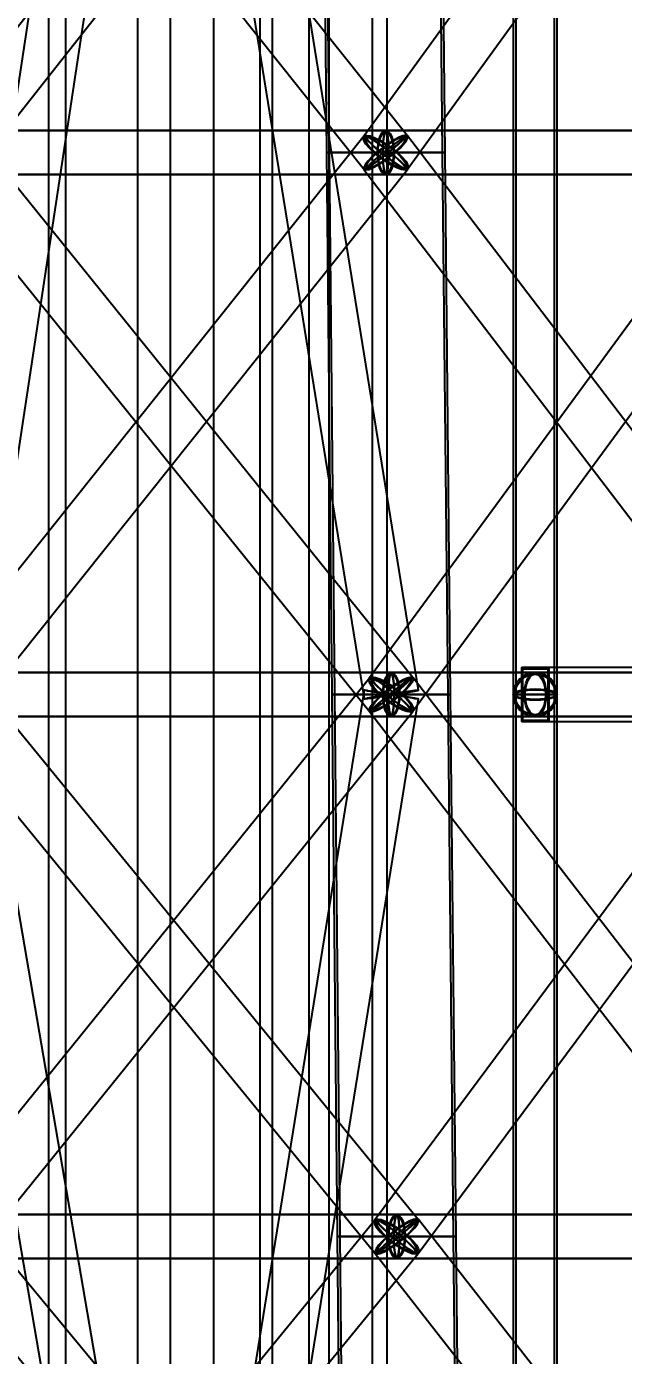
# Model space of a CAD drawing. Header units: millimetres. Extents: x -123812 to 252100, y -3000 to 639000.
# Drawn here: x 675 to 6183, y 318903 to 331163 of the extents above; entities that cross this region are included whole.
import ezdxf

# ---------------------------------------------------------------- set-up
doc = ezdxf.new("R2010")
doc.units = ezdxf.units.MM
for name, color, linetype, lineweight in [('D-STR-CORE', 7, 'Continuous', 25), ('D-STR-DIM', 7, 'Continuous', 13), ('D-STR-STRC', 7, 'Continuous', 25)]:
    doc.layers.add(name, color=color, linetype=linetype, lineweight=lineweight)
doc.styles.add('OpenSansCondensed-Light', font='OpenSansCondensed-Light.ttf')
doc.styles.add('TOWER_UNICODE', font='Arial Unicode.ttf')
doc.dimstyles.new('EZDXF', dxfattribs={"dimtxt": 0.25, "dimasz": 0.175, "dimexe": 0.375, "dimexo": 0.125, "dimgap": 0.1, "dimtad": 1, "dimlfac": 100, "dimzin": 12, "dimdsep": 46, "dimtxsty": 'OpenSansCondensed-Light', "dimblk": 'ARCHTICK', "dimcen": 2.5, "dimazin": 3, "dimtfac": 0.5, "dimtmove": 2, "dimatfit": 3})

# ---------------------------------------------------------------- blocks, each defined once
blk = doc.blocks.new('_ARCHTICK')
at = {"color": 0, "linetype": 'BYBLOCK', "const_width": 0.15}
blk.add_lwpolyline([(-0.5, -0.5), (0.5, 0.5)], dxfattribs=at)

msp = doc.modelspace()

# ---------------------------------------------------------------- linework, layer by layer
at = {"layer": 'D-STR-CORE'}
for points in [[(0, 100000), (0, 375000), (1035.3, 375000), (1035.3, 100000)], [(0, 100000), (0, 375000), (1035.3, 375000), (1035.3, 100000)], [(880, 100000), (880, 375000), (2000, 375000), (2000, 100000)], [(880, 100000), (880, 375000), (2000, 375000), (2000, 100000)], [(1700, 100000), (1700, 375000), (2828.4, 375000), (2828.4, 100000)], [(1700, 100000), (1700, 375000), (2828.4, 375000), (2828.4, 100000)], [(2404.2, 100000), (2404.2, 375000), (3464.1, 375000), (3464.1, 100000)], [(2404.2, 100000), (2404.2, 375000), (3464.1, 375000), (3464.1, 100000)], [(2944.5, 100000), (2944.5, 375000), (3863.7, 375000), (3863.7, 100000)], [(2944.5, 100000), (2944.5, 375000), (3863.7, 375000), (3863.7, 100000)], [(3284.1, 100000), (3284.1, 375000), (4000, 375000), (4000, 100000)], [(3284.1, 100000), (3284.1, 375000), (4000, 375000), (4000, 100000)]]:
    msp.add_lwpolyline(points, close=True, dxfattribs=at)
at = {"layer": 'D-STR-STRC'}
for points in [[(3537.7, 350038.1), (-251.1, 325038.1), (-242.6, 325036.5), (-217.5, 325032.4), (-177.6, 325026.1), (-125.6, 325018), (-65, 325008.7), (0, 324998.8), (65, 324989), (125.6, 324980), (177.6, 324972.3), (217.5, 324966.5), (242.6, 324962.9), (251.1, 324961.9), (4040, 349961.9)], [(-250.7, 349959.5), (3789.7, 324959.5), (3798.2, 324959.7), (3823.3, 324962.7), (3863.1, 324968.2), (3915.1, 324975.9), (3975.6, 324985.2), (4040.5, 324995.5), (4105.4, 325006.2), (4165.8, 325016.4), (4217.8, 325025.5), (4257.6, 325032.8), (4282.7, 325038), (4291.2, 325040.5), (250.7, 350040.5)], [(5166.2, 350000), (5166.2, 325000), (5173.1, 324987.3), (5193.4, 324975.5), (5225.7, 324965.4), (5267.8, 324957.6), (5316.8, 324952.8), (5369.4, 324951.1), (5421.9, 324952.8), (5471, 324957.6), (5513, 324965.4), (5545.3, 324975.5), (5565.6, 324987.3), (5572.6, 325000), (5572.6, 350000)], [(3739.6, 335153.4), (-200.2, 330153.4), (-191.6, 330137.5), (-169.9, 330112.3), (-136.7, 330079.4), (-94.2, 330041.1), (-45.2, 330000), (6.8, 329958.9), (58.4, 329920.6), (106, 329887.7), (146.3, 329862.5), (176.7, 329846.6), (195.1, 329841.2), (200.2, 329846.6), (4140, 334846.6)], [(-197.6, 334841.2), (3792.5, 329841.2), (3804.7, 329846.6), (3829.5, 329862.5), (3865.3, 329887.7), (3909.5, 329920.6), (3959.3, 329958.9), (4011.1, 330000), (4061.5, 330041.1), (4107.1, 330079.4), (4144.7, 330112.3), (4171.7, 330137.5), (4186.4, 330153.4), (4187.7, 330158.8), (197.6, 335158.8)], [(7409.9, 335153.4), (3788.9, 330153.4), (3780.6, 330137.5), (3786.7, 330112.3), (3806.6, 330079.4), (3839, 330041.1), (3881.7, 330000), (3931.8, 329958.9), (3985.9, 329920.6), (4040.3, 329887.7), (4091.2, 329862.5), (4135.3, 329846.6), (4169.4, 329841.2), (4191.4, 329846.6), (7812.4, 334846.6)], [(199.2, 324845.5), (4189.3, 329845.5), (4180.8, 329861.5), (4159.3, 329886.9), (4126.3, 329920), (4083.9, 329958.6), (4035.2, 330000), (3983.4, 330041.4), (3932.1, 330080), (3884.7, 330113.1), (3844.5, 330138.5), (3814.3, 330154.5), (3796, 330160), (3790.9, 330154.5), (-199.2, 325154.5)], [(-196.6, 329840), (3843.9, 324840), (3856, 324845.5), (3880.8, 324861.5), (3916.4, 324886.9), (3960.5, 324920), (4010, 324958.6), (4061.6, 325000), (4111.8, 325041.4), (4157.1, 325080), (4194.4, 325113.1), (4221.3, 325138.5), (4235.8, 325154.5), (4237.1, 325160), (196.6, 330160)], [(0, 329796.8), (3990.1, 329796.8), (3997, 329803.7), (4003.4, 329824), (4008.9, 329856.3), (4013.1, 329898.4), (4015.7, 329947.4), (4016.6, 330000), (4015.7, 330052.6), (4013.1, 330101.6), (4008.9, 330143.7), (4003.4, 330176), (3997, 330196.3), (3990.1, 330203.2), (0, 330203.2)], [(0, 329796.8), (3990.1, 329796.8), (3997, 329803.7), (4003.4, 329824), (4008.9, 329856.3), (4013.1, 329898.4), (4015.7, 329947.4), (4016.6, 330000), (4015.7, 330052.6), (4013.1, 330101.6), (4008.9, 330143.7), (4003.4, 330176), (3997, 330196.3), (3990.1, 330203.2), (0, 330203.2)], [(8007.1, 325154.5), (4191.7, 330154.5), (4175.8, 330160), (4147.2, 330154.5), (4107.9, 330138.5), (4060.6, 330113.1), (4008.5, 330080), (3955.2, 330041.4), (3904.2, 330000), (3859.1, 329958.6), (3822.9, 329920), (3798.1, 329886.9), (3786.4, 329861.5), (3788.6, 329845.5), (7604, 324845.5)], [(7507.9, 330154.5), (3840, 325154.5), (3831.8, 325138.5), (3837.7, 325113.1), (3857.5, 325080), (3889.7, 325041.4), (3932.2, 325000), (3982.1, 324958.6), (4035.9, 324920), (4090.1, 324886.9), (4140.9, 324861.5), (4184.8, 324845.5), (4218.9, 324840), (4240.9, 324845.5), (7908.7, 329845.5)], [(7708.3, 330203.2), (3990.1, 330203.2), (3970, 330196.3), (3951.2, 330176), (3935.1, 330143.7), (3922.8, 330101.6), (3915, 330052.6), (3912.4, 330000), (3915, 329947.4), (3922.8, 329898.4), (3935.1, 329856.3), (3951.2, 329824), (3970, 329803.7), (3990.1, 329796.8), (7708.3, 329796.8)], [(7708.3, 330203.2), (3990.1, 330203.2), (3970, 330196.3), (3951.2, 330176), (3935.1, 330143.7), (3922.8, 330101.6), (3915, 330052.6), (3912.4, 330000), (3915, 329947.4), (3922.8, 329898.4), (3935.1, 329856.3), (3951.2, 329824), (3970, 329803.7), (3990.1, 329796.8), (7708.3, 329796.8)], [(198.3, 319844.3), (4238.7, 324844.3), (4230.3, 324860.4), (4208.9, 324886), (4176, 324919.4), (4133.9, 324958.3), (4085.4, 325000), (4033.9, 325041.7), (3982.8, 325080.6), (3935.6, 325114), (3895.6, 325139.6), (3865.5, 325155.7), (3847.2, 325161.2), (3842.2, 325155.7), (-198.3, 320155.7)], [(-195.6, 324838.8), (3895.2, 319838.8), (3907.3, 319844.3), (3932, 319860.4), (3967.5, 319886), (4011.4, 319919.4), (4060.7, 319958.3), (4112.1, 320000), (4162, 320041.7), (4207, 320080.6), (4244.2, 320114), (4270.8, 320139.6), (4285.2, 320155.7), (4286.4, 320161.2), (195.6, 325161.2)], [(0, 324796.8), (4040.5, 324796.8), (4047.3, 324803.7), (4053.7, 324824), (4059.2, 324856.3), (4063.4, 324898.4), (4066.1, 324947.4), (4067, 325000), (4066.1, 325052.6), (4063.4, 325101.6), (4059.2, 325143.7), (4053.7, 325176), (4047.3, 325196.3), (4040.5, 325203.2), (0, 325203.2)], [(0, 324796.8), (4040.5, 324796.8), (4047.3, 324803.7), (4053.7, 324824), (4059.2, 324856.3), (4063.4, 324898.4), (4066.1, 324947.4), (4067, 325000), (4066.1, 325052.6), (4063.4, 325101.6), (4059.2, 325143.7), (4053.7, 325176), (4047.3, 325196.3), (4040.5, 325203.2), (0, 325203.2)], [(0, 324796.8), (5369.4, 324796.8), (5395.7, 324803.7), (5420.2, 324824), (5441.2, 324856.3), (5457.3, 324898.4), (5467.5, 324947.4), (5471, 325000), (5467.5, 325052.6), (5457.3, 325101.6), (5441.2, 325143.7), (5420.2, 325176), (5395.7, 325196.3), (5369.4, 325203.2), (0, 325203.2)], [(0, 324796.8), (5369.4, 324796.8), (5395.7, 324803.7), (5420.2, 324824), (5441.2, 324856.3), (5457.3, 324898.4), (5467.5, 324947.4), (5471, 325000), (5467.5, 325052.6), (5457.3, 325101.6), (5441.2, 325143.7), (5420.2, 325176), (5395.7, 325196.3), (5369.4, 325203.2), (0, 325203.2)], [(8103.5, 320155.7), (4241.1, 325155.7), (4225.1, 325161.2), (4196.6, 325155.7), (4157.4, 325139.6), (4110.2, 325114), (4058.3, 325080.6), (4005.1, 325041.7), (3954.4, 325000), (3909.5, 324958.3), (3873.6, 324919.4), (3849, 324886), (3837.5, 324860.4), (3839.8, 324844.3), (7702.1, 319844.3)], [(7606, 325155.7), (3891.2, 320155.7), (3882.9, 320139.6), (3888.7, 320114), (3908.3, 320080.6), (3940.4, 320041.7), (3982.7, 320000), (4032.3, 319958.3), (4086, 319919.4), (4139.9, 319886), (4190.6, 319860.4), (4234.4, 319844.3), (4268.4, 319838.8), (4290.3, 319844.3), (8005.1, 324844.3)], [(7805.6, 325203.2), (4040.5, 325203.2), (4020.3, 325196.3), (4001.6, 325176), (3985.5, 325143.7), (3973.1, 325101.6), (3965.3, 325052.6), (3962.7, 325000), (3965.3, 324947.4), (3973.1, 324898.4), (3985.5, 324856.3), (4001.6, 324824), (4020.3, 324803.7), (4040.5, 324796.8), (7805.6, 324796.8)], [(7805.6, 325203.2), (4040.5, 325203.2), (4020.3, 325196.3), (4001.6, 325176), (3985.5, 325143.7), (3973.1, 325101.6), (3965.3, 325052.6), (3962.7, 325000), (3965.3, 324947.4), (3973.1, 324898.4), (3985.5, 324856.3), (4001.6, 324824), (4020.3, 324803.7), (4040.5, 324796.8), (7805.6, 324796.8)], [(250.7, 299959.5), (4291.2, 324959.5), (4282.7, 324961.1), (4257.6, 324965.5), (4217.8, 324972.1), (4165.8, 324980.7), (4105.4, 324990.6), (4040.5, 325001.1), (3975.6, 325011.6), (3915.1, 325021.2), (3863.1, 325029.4), (3823.3, 325035.7), (3798.2, 325039.4), (3789.7, 325040.5), (-250.7, 300040.5)], [(4535.1, 300042.9), (250.4, 325042.9), (241.8, 325042.5), (216.8, 325039.3), (177, 325033.3), (125.2, 325025.1), (64.8, 325015.2), (0, 325004.2), (-64.8, 324993), (-125.2, 324982.2), (-177, 324972.7), (-216.8, 324965), (-241.8, 324959.7), (-250.4, 324957.1), (4034.4, 299957.1)], [(5572.6, 300000), (5572.6, 325000), (5565.6, 325012.7), (5545.3, 325024.5), (5513, 325034.6), (5471, 325042.4), (5421.9, 325047.2), (5369.4, 325048.9), (5316.8, 325047.2), (5267.8, 325042.4), (5225.7, 325034.6), (5193.4, 325024.5), (5173.1, 325012.7), (5166.2, 325000), (5166.2, 300000)], [(197.3, 314843.2), (4288.1, 319843.2), (4279.7, 319859.4), (4258.4, 319885.2), (4225.7, 319918.8), (4183.8, 319958), (4135.6, 320000), (4084.3, 320042), (4033.4, 320081.2), (3986.5, 320114.8), (3946.7, 320140.6), (3916.7, 320156.8), (3898.5, 320162.4), (3893.5, 320156.8), (-197.3, 315156.8)], [(4335.7, 315162.4), (194.6, 320162.4), (182.5, 320156.8), (157.8, 320140.6), (122.5, 320114.8), (78.8, 320081.2), (29.7, 320042), (-21.4, 320000), (-71.1, 319958), (-115.9, 319918.8), (-152.8, 319885.2), (-179.3, 319859.4), (-193.6, 319843.2), (-194.6, 319837.6), (3946.5, 314837.6)], [(0, 319796.8), (4090.8, 319796.8), (4097.6, 319803.7), (4104, 319824), (4109.5, 319856.3), (4113.7, 319898.4), (4116.4, 319947.4), (4117.3, 320000), (4116.4, 320052.6), (4113.7, 320101.6), (4109.5, 320143.7), (4104, 320176), (4097.6, 320196.3), (4090.8, 320203.2), (0, 320203.2)], [(0, 319796.8), (4090.8, 319796.8), (4097.6, 319803.7), (4104, 319824), (4109.5, 319856.3), (4113.7, 319898.4), (4116.4, 319947.4), (4117.3, 320000), (4116.4, 320052.6), (4113.7, 320101.6), (4109.5, 320143.7), (4104, 320176), (4097.6, 320196.3), (4090.8, 320203.2), (0, 320203.2)], [(8199.8, 315156.8), (4290.6, 320156.8), (4274.5, 320162.4), (4245.9, 320156.8), (4206.8, 320140.6), (4159.7, 320114.8), (4108, 320081.2), (4055.1, 320042), (4004.6, 320000), (3959.9, 319958), (3924.2, 319918.8), (3899.9, 319885.2), (3888.6, 319859.4), (3891, 319843.2), (7800.2, 314843.2)], [(7902.8, 320203.2), (4090.8, 320203.2), (4070.7, 320196.3), (4051.9, 320176), (4035.8, 320143.7), (4023.4, 320101.6), (4015.7, 320052.6), (4013, 320000), (4015.7, 319947.4), (4023.4, 319898.4), (4035.8, 319856.3), (4051.9, 319824), (4070.7, 319803.7), (4090.8, 319796.8), (7902.8, 319796.8)], [(7902.8, 320203.2), (4090.8, 320203.2), (4070.7, 320196.3), (4051.9, 320176), (4035.8, 320143.7), (4023.4, 320101.6), (4015.7, 320052.6), (4013, 320000), (4015.7, 319947.4), (4023.4, 319898.4), (4035.8, 319856.3), (4051.9, 319824), (4070.7, 319803.7), (4090.8, 319796.8), (7902.8, 319796.8)]]:
    msp.add_lwpolyline(points, dxfattribs=at)
for points in [[(5191.6, 325000), (5547.2, 325000), (5547.2, 350000), (5191.6, 350000)], [(5191.6, 325000), (5547.2, 325000), (5547.2, 350000), (5191.6, 350000)], [(3394.4, 335000), (3443.6, 330000), (4536.7, 330000), (4485.2, 335000)], [(3416.6, 335000), (3466.4, 330000), (4513.8, 330000), (4463, 335000)], [(-51.8, 329800), (6973.3, 329800), (6973.3, 330200), (-51.8, 330200)], [(-51.8, 329800), (6973.3, 329800), (6973.3, 330200), (-51.8, 330200)], [(4098.5, 330000), (4141.2, 329958.9), (4173.6, 329920.6), (4193.6, 329887.7), (4199.6, 329862.5), (4191.4, 329846.6), (4169.4, 329841.2), (4135.3, 329846.6), (4091.2, 329862.5), (4040.3, 329887.7), (3985.9, 329920.6), (3931.8, 329958.9), (3881.7, 330000), (3839, 330041.1), (3806.6, 330079.4), (3786.7, 330112.3), (3780.6, 330137.5), (3788.9, 330153.4), (3810.8, 330158.8), (3845, 330153.4), (3889, 330137.5), (3940, 330112.3), (3994.3, 330079.4), (4048.4, 330041.1)], [(3904.2, 330000), (3859.1, 329958.6), (3822.9, 329920), (3798.1, 329886.9), (3786.4, 329861.5), (3788.6, 329845.5), (3804.5, 329840), (3833, 329845.5), (3872.3, 329861.5), (3919.6, 329886.9), (3971.7, 329920), (4025.1, 329958.6), (4076.1, 330000), (4121.2, 330041.4), (4157.4, 330080), (4182.2, 330113.1), (4193.9, 330138.5), (4191.7, 330154.5), (4175.8, 330160), (4147.2, 330154.5), (4107.9, 330138.5), (4060.6, 330113.1), (4008.5, 330080), (3955.2, 330041.4)], [(3945, 330000), (3996.8, 329958.6), (4048.2, 329920), (4095.5, 329886.9), (4135.7, 329861.5), (4166, 329845.5), (4184.3, 329840), (4189.3, 329845.5), (4180.8, 329861.5), (4159.3, 329886.9), (4126.3, 329920), (4083.9, 329958.6), (4035.2, 330000), (3983.4, 330041.4), (3932.1, 330080), (3884.7, 330113.1), (3844.5, 330138.5), (3814.3, 330154.5), (3796, 330160), (3790.9, 330154.5), (3799.4, 330138.5), (3821, 330113.1), (3854, 330080), (3896.3, 330041.4)], [(4011.1, 330000), (3959.3, 329958.9), (3909.5, 329920.6), (3865.3, 329887.7), (3829.5, 329862.5), (3804.7, 329846.6), (3792.5, 329841.2), (3793.8, 329846.6), (3808.5, 329862.5), (3835.6, 329887.7), (3873.2, 329920.6), (3918.7, 329958.9), (3969.1, 330000), (4021, 330041.1), (4070.7, 330079.4), (4115, 330112.3), (4150.7, 330137.5), (4175.6, 330153.4), (4187.7, 330158.8), (4186.4, 330153.4), (4171.7, 330137.5), (4144.7, 330112.3), (4107.1, 330079.4), (4061.5, 330041.1)], [(4067.9, 330000), (4065.2, 329947.4), (4057.5, 329898.4), (4045.1, 329856.3), (4029, 329824), (4010.3, 329803.7), (3990.1, 329796.8), (3970, 329803.7), (3951.2, 329824), (3935.1, 329856.3), (3922.8, 329898.4), (3915, 329947.4), (3912.4, 330000), (3915, 330052.6), (3922.8, 330101.6), (3935.1, 330143.7), (3951.2, 330176), (3970, 330196.3), (3990.1, 330203.2), (4010.3, 330196.3), (4029, 330176), (4045.1, 330143.7), (4057.5, 330101.6), (4065.2, 330052.6)], [(4067.9, 330000), (4065.2, 329947.4), (4057.5, 329898.4), (4045.1, 329856.3), (4029, 329824), (4010.3, 329803.7), (3990.1, 329796.8), (3970, 329803.7), (3951.2, 329824), (3935.1, 329856.3), (3922.8, 329898.4), (3915, 329947.4), (3912.4, 330000), (3915, 330052.6), (3922.8, 330101.6), (3935.1, 330143.7), (3951.2, 330176), (3970, 330196.3), (3990.1, 330203.2), (4010.3, 330196.3), (4029, 330176), (4045.1, 330143.7), (4057.5, 330101.6), (4065.2, 330052.6)], [(4061.8, 330000), (4059.3, 329951.5), (4052.2, 329906.4), (4040.8, 329867.6), (4025.9, 329837.9), (4008.7, 329819.2), (3990.1, 329812.8), (3971.6, 329819.2), (3954.3, 329837.9), (3939.5, 329867.6), (3928.1, 329906.4), (3920.9, 329951.5), (3918.5, 330000), (3920.9, 330048.5), (3928.1, 330093.6), (3939.5, 330132.4), (3954.3, 330162.1), (3971.6, 330180.8), (3990.1, 330187.2), (4008.7, 330180.8), (4025.9, 330162.1), (4040.8, 330132.4), (4052.2, 330093.6), (4059.3, 330048.5)], [(4061.8, 330000), (4059.3, 329951.5), (4052.2, 329906.4), (4040.8, 329867.6), (4025.9, 329837.9), (4008.7, 329819.2), (3990.1, 329812.8), (3971.6, 329819.2), (3954.3, 329837.9), (3939.5, 329867.6), (3928.1, 329906.4), (3920.9, 329951.5), (3918.5, 330000), (3920.9, 330048.5), (3928.1, 330093.6), (3939.5, 330132.4), (3954.3, 330162.1), (3971.6, 330180.8), (3990.1, 330187.2), (4008.7, 330180.8), (4025.9, 330162.1), (4040.8, 330132.4), (4052.2, 330093.6), (4059.3, 330048.5)], [(4016.6, 330000), (4015.7, 329947.4), (4013.1, 329898.4), (4008.9, 329856.3), (4003.4, 329824), (3997, 329803.7), (3990.1, 329796.8), (3983.3, 329803.7), (3976.9, 329824), (3971.4, 329856.3), (3967.2, 329898.4), (3964.5, 329947.4), (3963.6, 330000), (3964.5, 330052.6), (3967.2, 330101.6), (3971.4, 330143.7), (3976.9, 330176), (3983.3, 330196.3), (3990.1, 330203.2), (3997, 330196.3), (4003.4, 330176), (4008.9, 330143.7), (4013.1, 330101.6), (4015.7, 330052.6)], [(4016.6, 330000), (4015.7, 329947.4), (4013.1, 329898.4), (4008.9, 329856.3), (4003.4, 329824), (3997, 329803.7), (3990.1, 329796.8), (3983.3, 329803.7), (3976.9, 329824), (3971.4, 329856.3), (3967.2, 329898.4), (3964.5, 329947.4), (3963.6, 330000), (3964.5, 330052.6), (3967.2, 330101.6), (3971.4, 330143.7), (3976.9, 330176), (3983.3, 330196.3), (3990.1, 330203.2), (3997, 330196.3), (4003.4, 330176), (4008.9, 330143.7), (4013.1, 330101.6), (4015.7, 330052.6)], [(4014.6, 330000), (4013.7, 329951.5), (4011.3, 329906.4), (4007.4, 329867.6), (4002.3, 329837.9), (3996.5, 329819.2), (3990.1, 329812.8), (3983.8, 329819.2), (3977.9, 329837.9), (3972.8, 329867.6), (3969, 329906.4), (3966.5, 329951.5), (3965.7, 330000), (3966.5, 330048.5), (3969, 330093.6), (3972.8, 330132.4), (3977.9, 330162.1), (3983.8, 330180.8), (3990.1, 330187.2), (3996.5, 330180.8), (4002.3, 330162.1), (4007.4, 330132.4), (4011.3, 330093.6), (4013.7, 330048.5)], [(4014.6, 330000), (4013.7, 329951.5), (4011.3, 329906.4), (4007.4, 329867.6), (4002.3, 329837.9), (3996.5, 329819.2), (3990.1, 329812.8), (3983.8, 329819.2), (3977.9, 329837.9), (3972.8, 329867.6), (3969, 329906.4), (3966.5, 329951.5), (3965.7, 330000), (3966.5, 330048.5), (3969, 330093.6), (3972.8, 330132.4), (3977.9, 330162.1), (3983.8, 330180.8), (3990.1, 330187.2), (3996.5, 330180.8), (4002.3, 330162.1), (4007.4, 330132.4), (4011.3, 330093.6), (4013.7, 330048.5)], [(4087.8, 330000), (4126.4, 329963), (4155.6, 329928.4), (4173.5, 329898.8), (4179, 329876), (4171.6, 329861.7), (4151.8, 329856.9), (4121, 329861.7), (4081.3, 329876), (4035.3, 329898.8), (3986.3, 329928.4), (3937.6, 329963), (3892.4, 330000), (3853.9, 330037), (3824.7, 330071.6), (3806.7, 330101.2), (3801.3, 330124), (3808.7, 330138.3), (3828.5, 330143.1), (3859.3, 330138.3), (3899, 330124), (3944.9, 330101.2), (3993.9, 330071.6), (4042.7, 330037)], [(3912.7, 330000), (3872, 329962.7), (3839.3, 329927.9), (3817, 329898), (3806.4, 329875.1), (3808.4, 329860.7), (3822.7, 329855.8), (3848.5, 329860.7), (3883.9, 329875.1), (3926.6, 329898), (3973.5, 329927.9), (4021.6, 329962.7), (4067.6, 330000), (4108.3, 330037.3), (4140.9, 330072.1), (4163.3, 330102), (4173.8, 330124.9), (4171.9, 330139.3), (4157.5, 330144.2), (4131.8, 330139.3), (4096.3, 330124.9), (4053.7, 330102), (4006.7, 330072.1), (3958.6, 330037.3)], [(3949.5, 330000), (3996.2, 329962.7), (4042.4, 329927.9), (4085.2, 329898), (4121.4, 329875.1), (4148.7, 329860.7), (4165.2, 329855.8), (4169.7, 329860.7), (4162, 329875.1), (4142.6, 329898), (4112.9, 329927.9), (4074.7, 329962.7), (4030.8, 330000), (3984.1, 330037.3), (3937.8, 330072.1), (3895.1, 330102), (3858.9, 330124.9), (3831.6, 330139.3), (3815.1, 330144.2), (3810.5, 330139.3), (3818.2, 330124.9), (3837.6, 330102), (3867.4, 330072.1), (3905.6, 330037.3)], [(4009.1, 330000), (3962.3, 329963), (3917.4, 329928.4), (3877.5, 329898.8), (3845.3, 329876), (3823, 329861.7), (3812, 329856.9), (3813.2, 329861.7), (3826.4, 329876), (3850.8, 329898.8), (3884.7, 329928.4), (3925.7, 329963), (3971.2, 330000), (4018, 330037), (4062.8, 330071.6), (4102.7, 330101.2), (4134.9, 330124), (4157.3, 330138.3), (4168.3, 330143.1), (4167.1, 330138.3), (4153.9, 330124), (4129.5, 330101.2), (4095.6, 330071.6), (4054.5, 330037)], [(3443.6, 330000), (3492.8, 325000), (4588.1, 325000), (4536.7, 330000)], [(4536.7, 330000), (4518, 330000), (4463.4, 330000), (4376.6, 330000), (4263.4, 330000), (4131.6, 330000), (3990.1, 330000), (3848.7, 330000), (3716.9, 330000), (3603.7, 330000), (3516.8, 330000), (3462.2, 330000), (3443.6, 330000), (3462.2, 330000), (3516.8, 330000), (3603.7, 330000), (3716.9, 330000), (3848.7, 330000), (3990.1, 330000), (4131.6, 330000), (4263.4, 330000), (4376.6, 330000), (4463.4, 330000), (4518, 330000)], [(3466.4, 330000), (3516.3, 325000), (4564.6, 325000), (4513.8, 330000)], [(4513.8, 330000), (4496, 330000), (4443.7, 330000), (4360.4, 330000), (4252, 330000), (4125.7, 330000), (3990.1, 330000), (3854.6, 330000), (3728.3, 330000), (3619.8, 330000), (3536.6, 330000), (3484.3, 330000), (3466.4, 330000), (3484.3, 330000), (3536.6, 330000), (3619.8, 330000), (3728.3, 330000), (3854.6, 330000), (3990.1, 330000), (4125.7, 330000), (4252, 330000), (4360.4, 330000), (4443.7, 330000), (4496, 330000)], [(5244.4, 324750), (12272.2, 324750), (12272.2, 325250), (5244.4, 325250)], [(5494.4, 325250), (5244.4, 325250), (5244.4, 324750), (5494.4, 324750)], [(5244.4, 324750), (12272.2, 324750), (12272.2, 325250), (5244.4, 325250)], [(5244.4, 325250), (5494.4, 325250), (5494.4, 324750), (5244.4, 324750)], [(-51.8, 324800), (7064.9, 324800), (7064.9, 325200), (-51.8, 325200)], [(-51.8, 324800), (7064.9, 324800), (7064.9, 325200), (-51.8, 325200)], [(3932.2, 325000), (3982.1, 324958.6), (4035.9, 324920), (4090.1, 324886.9), (4140.9, 324861.5), (4184.8, 324845.5), (4218.9, 324840), (4240.9, 324845.5), (4249.1, 324861.5), (4243.2, 324886.9), (4223.4, 324920), (4191.2, 324958.6), (4148.7, 325000), (4098.8, 325041.4), (4045, 325080), (3990.8, 325113.1), (3940, 325138.5), (3896.1, 325154.5), (3862, 325160), (3840, 325154.5), (3831.8, 325138.5), (3837.7, 325113.1), (3857.5, 325080), (3889.7, 325041.4)], [(4126.5, 325000), (4075.8, 324958.3), (4022.6, 324919.4), (3970.7, 324886), (3923.5, 324860.4), (3884.3, 324844.3), (3855.8, 324838.8), (3839.8, 324844.3), (3837.5, 324860.4), (3849, 324886), (3873.6, 324919.4), (3909.5, 324958.3), (3954.4, 325000), (4005.1, 325041.7), (4058.3, 325080.6), (4110.2, 325114), (4157.4, 325139.6), (4196.6, 325155.7), (4225.1, 325161.2), (4241.1, 325155.7), (4243.4, 325139.6), (4231.9, 325114), (4207.3, 325080.6), (4171.4, 325041.7)], [(4085.4, 325000), (4133.9, 324958.3), (4176, 324919.4), (4208.9, 324886), (4230.3, 324860.4), (4238.7, 324844.3), (4233.7, 324838.8), (4215.4, 324844.3), (4185.3, 324860.4), (4145.3, 324886), (4098.1, 324919.4), (4047, 324958.3), (3995.5, 325000), (3947, 325041.7), (3904.9, 325080.6), (3872.1, 325114), (3850.7, 325139.6), (3842.2, 325155.7), (3847.2, 325161.2), (3865.5, 325155.7), (3895.6, 325139.6), (3935.6, 325114), (3982.8, 325080.6), (4033.9, 325041.7)], [(4019.3, 325000), (3969.1, 324958.6), (3923.8, 324920), (3886.5, 324886.9), (3859.6, 324861.5), (3845.1, 324845.5), (3843.9, 324840), (3856, 324845.5), (3880.8, 324861.5), (3916.4, 324886.9), (3960.5, 324920), (4010, 324958.6), (4061.6, 325000), (4111.8, 325041.4), (4157.1, 325080), (4194.4, 325113.1), (4221.3, 325138.5), (4235.8, 325154.5), (4237.1, 325160), (4224.9, 325154.5), (4200.1, 325138.5), (4164.5, 325113.1), (4120.4, 325080), (4070.9, 325041.4)], [(3942.9, 325000), (3987.8, 324962.7), (4036.4, 324927.9), (4085.2, 324898), (4131, 324875.1), (4170.6, 324860.7), (4201.4, 324855.8), (4221.1, 324860.7), (4228.6, 324875.1), (4223.2, 324898), (4205.4, 324927.9), (4176.4, 324962.7), (4138, 325000), (4093.1, 325037.3), (4044.5, 325072.1), (3995.7, 325102), (3949.9, 325124.9), (3910.3, 325139.3), (3879.5, 325144.2), (3859.8, 325139.3), (3852.3, 325124.9), (3857.7, 325102), (3875.5, 325072.1), (3904.5, 325037.3)], [(4118.1, 325000), (4072.3, 324962.4), (4024.4, 324927.3), (3977.6, 324897.2), (3935, 324874.2), (3899.7, 324859.6), (3873.9, 324854.7), (3859.5, 324859.6), (3857.4, 324874.2), (3867.8, 324897.2), (3890, 324927.3), (3922.4, 324962.4), (3962.9, 325000), (4008.6, 325037.6), (4056.5, 325072.7), (4103.3, 325102.8), (4145.9, 325125.8), (4181.2, 325140.4), (4207, 325145.3), (4221.4, 325140.4), (4223.5, 325125.8), (4213.1, 325102.8), (4190.9, 325072.7), (4158.5, 325037.6)], [(4081, 325000), (4124.7, 324962.4), (4162.6, 324927.3), (4192.3, 324897.2), (4211.6, 324874.2), (4219.2, 324859.6), (4214.6, 324854.7), (4198.2, 324859.6), (4171.1, 324874.2), (4135, 324897.2), (4092.5, 324927.3), (4046.4, 324962.4), (3999.9, 325000), (3956.2, 325037.6), (3918.3, 325072.7), (3888.6, 325102.8), (3869.3, 325125.8), (3861.7, 325140.4), (3866.3, 325145.3), (3882.7, 325140.4), (3909.9, 325125.8), (3945.9, 325102.8), (3988.4, 325072.7), (4034.5, 325037.6)], [(4021.4, 325000), (3976.2, 324962.7), (3935.3, 324927.9), (3901.6, 324898), (3877.4, 324875.1), (3864.3, 324860.7), (3863.2, 324855.8), (3874.2, 324860.7), (3896.5, 324875.1), (3928.6, 324898), (3968.3, 324927.9), (4013, 324962.7), (4059.5, 325000), (4104.7, 325037.3), (4145.6, 325072.1), (4179.3, 325102), (4203.5, 325124.9), (4216.6, 325139.3), (4217.7, 325144.2), (4206.7, 325139.3), (4184.4, 325124.9), (4152.3, 325102), (4112.6, 325072.1), (4067.9, 325037.3)], [(4118.2, 325000), (4115.6, 324947.4), (4107.8, 324898.4), (4095.4, 324856.3), (4079.3, 324824), (4060.6, 324803.7), (4040.5, 324796.8), (4020.3, 324803.7), (4001.6, 324824), (3985.5, 324856.3), (3973.1, 324898.4), (3965.3, 324947.4), (3962.7, 325000), (3965.3, 325052.6), (3973.1, 325101.6), (3985.5, 325143.7), (4001.6, 325176), (4020.3, 325196.3), (4040.5, 325203.2), (4060.6, 325196.3), (4079.3, 325176), (4095.4, 325143.7), (4107.8, 325101.6), (4115.6, 325052.6)], [(4118.2, 325000), (4115.6, 324947.4), (4107.8, 324898.4), (4095.4, 324856.3), (4079.3, 324824), (4060.6, 324803.7), (4040.5, 324796.8), (4020.3, 324803.7), (4001.6, 324824), (3985.5, 324856.3), (3973.1, 324898.4), (3965.3, 324947.4), (3962.7, 325000), (3965.3, 325052.6), (3973.1, 325101.6), (3985.5, 325143.7), (4001.6, 325176), (4020.3, 325196.3), (4040.5, 325203.2), (4060.6, 325196.3), (4079.3, 325176), (4095.4, 325143.7), (4107.8, 325101.6), (4115.6, 325052.6)], [(4112.1, 325000), (4109.7, 324951.5), (4102.5, 324906.4), (4091.1, 324867.6), (4076.3, 324837.9), (4059, 324819.2), (4040.5, 324812.8), (4021.9, 324819.2), (4004.6, 324837.9), (3989.8, 324867.6), (3978.4, 324906.4), (3971.3, 324951.5), (3968.8, 325000), (3971.3, 325048.5), (3978.4, 325093.6), (3989.8, 325132.4), (4004.6, 325162.1), (4021.9, 325180.8), (4040.5, 325187.2), (4059, 325180.8), (4076.3, 325162.1), (4091.1, 325132.4), (4102.5, 325093.6), (4109.7, 325048.5)], [(4112.1, 325000), (4109.7, 324951.5), (4102.5, 324906.4), (4091.1, 324867.6), (4076.3, 324837.9), (4059, 324819.2), (4040.5, 324812.8), (4021.9, 324819.2), (4004.6, 324837.9), (3989.8, 324867.6), (3978.4, 324906.4), (3971.3, 324951.5), (3968.8, 325000), (3971.3, 325048.5), (3978.4, 325093.6), (3989.8, 325132.4), (4004.6, 325162.1), (4021.9, 325180.8), (4040.5, 325187.2), (4059, 325180.8), (4076.3, 325162.1), (4091.1, 325132.4), (4102.5, 325093.6), (4109.7, 325048.5)], [(4067, 325000), (4066.1, 324947.4), (4063.4, 324898.4), (4059.2, 324856.3), (4053.7, 324824), (4047.3, 324803.7), (4040.5, 324796.8), (4033.6, 324803.7), (4027.2, 324824), (4021.7, 324856.3), (4017.5, 324898.4), (4014.8, 324947.4), (4013.9, 325000), (4014.8, 325052.6), (4017.5, 325101.6), (4021.7, 325143.7), (4027.2, 325176), (4033.6, 325196.3), (4040.5, 325203.2), (4047.3, 325196.3), (4053.7, 325176), (4059.2, 325143.7), (4063.4, 325101.6), (4066.1, 325052.6)], [(4067, 325000), (4066.1, 324947.4), (4063.4, 324898.4), (4059.2, 324856.3), (4053.7, 324824), (4047.3, 324803.7), (4040.5, 324796.8), (4033.6, 324803.7), (4027.2, 324824), (4021.7, 324856.3), (4017.5, 324898.4), (4014.8, 324947.4), (4013.9, 325000), (4014.8, 325052.6), (4017.5, 325101.6), (4021.7, 325143.7), (4027.2, 325176), (4033.6, 325196.3), (4040.5, 325203.2), (4047.3, 325196.3), (4053.7, 325176), (4059.2, 325143.7), (4063.4, 325101.6), (4066.1, 325052.6)], [(4064.9, 325000), (4064.1, 324951.5), (4061.6, 324906.4), (4057.7, 324867.6), (4052.7, 324837.9), (4046.8, 324819.2), (4040.5, 324812.8), (4034.1, 324819.2), (4028.2, 324837.9), (4023.2, 324867.6), (4019.3, 324906.4), (4016.9, 324951.5), (4016, 325000), (4016.9, 325048.5), (4019.3, 325093.6), (4023.2, 325132.4), (4028.2, 325162.1), (4034.1, 325180.8), (4040.5, 325187.2), (4046.8, 325180.8), (4052.7, 325162.1), (4057.7, 325132.4), (4061.6, 325093.6), (4064.1, 325048.5)], [(4064.9, 325000), (4064.1, 324951.5), (4061.6, 324906.4), (4057.7, 324867.6), (4052.7, 324837.9), (4046.8, 324819.2), (4040.5, 324812.8), (4034.1, 324819.2), (4028.2, 324837.9), (4023.2, 324867.6), (4019.3, 324906.4), (4016.9, 324951.5), (4016, 325000), (4016.9, 325048.5), (4019.3, 325093.6), (4023.2, 325132.4), (4028.2, 325162.1), (4034.1, 325180.8), (4040.5, 325187.2), (4046.8, 325180.8), (4052.7, 325162.1), (4057.7, 325132.4), (4061.6, 325093.6), (4064.1, 325048.5)], [(5166.2, 325000), (5173.1, 324947.4), (5193.4, 324898.4), (5225.7, 324856.3), (5267.8, 324824), (5316.8, 324803.7), (5369.4, 324796.8), (5421.9, 324803.7), (5471, 324824), (5513, 324856.3), (5545.3, 324898.4), (5565.6, 324947.4), (5572.6, 325000), (5565.6, 325052.6), (5545.3, 325101.6), (5513, 325143.7), (5471, 325176), (5421.9, 325196.3), (5369.4, 325203.2), (5316.8, 325196.3), (5267.8, 325176), (5225.7, 325143.7), (5193.4, 325101.6), (5173.1, 325052.6)], [(5556.6, 325000), (5550.2, 324951.5), (5531.5, 324906.4), (5501.7, 324867.6), (5463, 324837.9), (5417.8, 324819.2), (5369.4, 324812.8), (5320.9, 324819.2), (5275.8, 324837.9), (5237, 324867.6), (5207.2, 324906.4), (5188.5, 324951.5), (5182.2, 325000), (5188.5, 325048.5), (5207.2, 325093.6), (5237, 325132.4), (5275.8, 325162.1), (5320.9, 325180.8), (5369.4, 325187.2), (5417.8, 325180.8), (5463, 325162.1), (5501.7, 325132.4), (5531.5, 325093.6), (5550.2, 325048.5)], [(5488.4, 325238), (5250.4, 325238), (5250.4, 324762), (5488.4, 324762)], [(5250.4, 325238), (5488.4, 325238), (5488.4, 324762), (5250.4, 324762)], [(5471, 325000), (5467.5, 324947.4), (5457.3, 324898.4), (5441.2, 324856.3), (5420.2, 324824), (5395.7, 324803.7), (5369.4, 324796.8), (5343.1, 324803.7), (5318.6, 324824), (5297.5, 324856.3), (5281.4, 324898.4), (5271.2, 324947.4), (5267.8, 325000), (5271.2, 325052.6), (5281.4, 325101.6), (5297.5, 325143.7), (5318.6, 325176), (5343.1, 325196.3), (5369.4, 325203.2), (5395.7, 325196.3), (5420.2, 325176), (5441.2, 325143.7), (5457.3, 325101.6), (5467.5, 325052.6)], [(5471, 325000), (5467.5, 324947.4), (5457.3, 324898.4), (5441.2, 324856.3), (5420.2, 324824), (5395.7, 324803.7), (5369.4, 324796.8), (5343.1, 324803.7), (5318.6, 324824), (5297.5, 324856.3), (5281.4, 324898.4), (5271.2, 324947.4), (5267.8, 325000), (5271.2, 325052.6), (5281.4, 325101.6), (5297.5, 325143.7), (5318.6, 325176), (5343.1, 325196.3), (5369.4, 325203.2), (5395.7, 325196.3), (5420.2, 325176), (5441.2, 325143.7), (5457.3, 325101.6), (5467.5, 325052.6)], [(5463, 325000), (5459.8, 324951.5), (5450.4, 324906.4), (5435.5, 324867.6), (5416.2, 324837.9), (5393.6, 324819.2), (5369.4, 324812.8), (5345.1, 324819.2), (5322.6, 324837.9), (5303.2, 324867.6), (5288.3, 324906.4), (5278.9, 324951.5), (5275.8, 325000), (5278.9, 325048.5), (5288.3, 325093.6), (5303.2, 325132.4), (5322.6, 325162.1), (5345.1, 325180.8), (5369.4, 325187.2), (5393.6, 325180.8), (5416.2, 325162.1), (5435.5, 325132.4), (5450.4, 325093.6), (5459.8, 325048.5)], [(5463, 325000), (5459.8, 324951.5), (5450.4, 324906.4), (5435.5, 324867.6), (5416.2, 324837.9), (5393.6, 324819.2), (5369.4, 324812.8), (5345.1, 324819.2), (5322.6, 324837.9), (5303.2, 324867.6), (5288.3, 324906.4), (5278.9, 324951.5), (5275.8, 325000), (5278.9, 325048.5), (5288.3, 325093.6), (5303.2, 325132.4), (5322.6, 325162.1), (5345.1, 325180.8), (5369.4, 325187.2), (5393.6, 325180.8), (5416.2, 325162.1), (5435.5, 325132.4), (5450.4, 325093.6), (5459.8, 325048.5)], [(4040.5, 324998.9), (3975.6, 325009.4), (3915.1, 325019.3), (3863.1, 325027.9), (3823.3, 325034.5), (3798.2, 325038.9), (3789.7, 325040.5), (3798.2, 325039.4), (3823.3, 325035.7), (3863.1, 325029.4), (3915.1, 325021.2), (3975.6, 325011.6), (4040.5, 325001.1), (4105.4, 324990.6), (4165.8, 324980.7), (4217.8, 324972.1), (4257.6, 324965.5), (4282.7, 324961.1), (4291.2, 324959.5), (4282.7, 324960.6), (4257.6, 324964.3), (4217.8, 324970.6), (4165.8, 324978.8), (4105.4, 324988.4)], [(4040.5, 325004.5), (3975.6, 324993.8), (3915.1, 324983.6), (3863.1, 324974.5), (3823.3, 324967.2), (3798.2, 324962), (3789.7, 324959.5), (3798.2, 324959.7), (3823.3, 324962.7), (3863.1, 324968.2), (3915.1, 324975.9), (3975.6, 324985.2), (4040.5, 324995.5), (4105.4, 325006.2), (4165.8, 325016.4), (4217.8, 325025.5), (4257.6, 325032.8), (4282.7, 325038), (4291.2, 325040.5), (4282.7, 325040.3), (4257.6, 325037.3), (4217.8, 325031.8), (4165.8, 325024.1), (4105.4, 325014.8)], [(4040.5, 324999), (3981.9, 325008.5), (3927.4, 325017.4), (3880.6, 325025.1), (3844.7, 325031.1), (3822.1, 325035), (3814.4, 325036.5), (3822.1, 325035.6), (3844.7, 325032.1), (3880.6, 325026.5), (3927.4, 325019.1), (3981.9, 325010.4), (4040.5, 325001), (4099, 324991.5), (4153.5, 324982.6), (4200.3, 324974.9), (4236.2, 324968.9), (4258.8, 324965), (4266.5, 324963.5), (4258.8, 324964.4), (4236.2, 324967.9), (4200.3, 324973.5), (4153.5, 324980.9), (4099, 324989.6)], [(4040.5, 325004), (3981.9, 324994.4), (3927.4, 324985.2), (3880.6, 324977), (3844.7, 324970.4), (3822.1, 324965.8), (3814.4, 324963.5), (3822.1, 324963.7), (3844.7, 324966.4), (3880.6, 324971.3), (3927.4, 324978.2), (3981.9, 324986.7), (4040.5, 324996), (4099, 325005.6), (4153.5, 325014.8), (4200.3, 325023), (4236.2, 325029.6), (4258.8, 325034.2), (4266.5, 325036.5), (4258.8, 325036.3), (4236.2, 325033.6), (4200.3, 325028.7), (4153.5, 325021.8), (4099, 325013.3)], [(5369.4, 324951.1), (5316.8, 324952.8), (5267.8, 324957.6), (5225.7, 324965.4), (5193.4, 324975.5), (5173.1, 324987.3), (5166.2, 325000), (5173.1, 325012.7), (5193.4, 325024.5), (5225.7, 325034.6), (5267.8, 325042.4), (5316.8, 325047.2), (5369.4, 325048.9), (5421.9, 325047.2), (5471, 325042.4), (5513, 325034.6), (5545.3, 325024.5), (5565.6, 325012.7), (5572.6, 325000), (5565.6, 324987.3), (5545.3, 324975.5), (5513, 324965.4), (5471, 324957.6), (5421.9, 324952.8)], [(5369.4, 324951.1), (5316.8, 324952.8), (5267.8, 324957.6), (5225.7, 324965.4), (5193.4, 324975.5), (5173.1, 324987.3), (5166.2, 325000), (5173.1, 325012.7), (5193.4, 325024.5), (5225.7, 325034.6), (5267.8, 325042.4), (5316.8, 325047.2), (5369.4, 325048.9), (5421.9, 325047.2), (5471, 325042.4), (5513, 325034.6), (5545.3, 325024.5), (5565.6, 325012.7), (5572.6, 325000), (5565.6, 324987.3), (5545.3, 324975.5), (5513, 324965.4), (5471, 324957.6), (5421.9, 324952.8)], [(5369.4, 324954.9), (5320.9, 324956.5), (5275.8, 324961), (5237, 324968.1), (5207.2, 324977.5), (5188.5, 324988.3), (5182.2, 325000), (5188.5, 325011.7), (5207.2, 325022.5), (5237, 325031.9), (5275.8, 325039), (5320.9, 325043.5), (5369.4, 325045.1), (5417.8, 325043.5), (5463, 325039), (5501.7, 325031.9), (5531.5, 325022.5), (5550.2, 325011.7), (5556.6, 325000), (5550.2, 324988.3), (5531.5, 324977.5), (5501.7, 324968.1), (5463, 324961), (5417.8, 324956.5)], [(5369.4, 324954.9), (5320.9, 324956.5), (5275.8, 324961), (5237, 324968.1), (5207.2, 324977.5), (5188.5, 324988.3), (5182.2, 325000), (5188.5, 325011.7), (5207.2, 325022.5), (5237, 325031.9), (5275.8, 325039), (5320.9, 325043.5), (5369.4, 325045.1), (5417.8, 325043.5), (5463, 325039), (5501.7, 325031.9), (5531.5, 325022.5), (5550.2, 325011.7), (5556.6, 325000), (5550.2, 324988.3), (5531.5, 324977.5), (5501.7, 324968.1), (5463, 324961), (5417.8, 324956.5)], [(3492.8, 325000), (3541.9, 320000), (4639.6, 320000), (4588.1, 325000)], [(4588.1, 325000), (4569.5, 325000), (4514.8, 325000), (4427.7, 325000), (4314.3, 325000), (4182.2, 325000), (4040.5, 325000), (3898.7, 325000), (3766.6, 325000), (3653.2, 325000), (3566.1, 325000), (3511.4, 325000), (3492.8, 325000), (3511.4, 325000), (3566.1, 325000), (3653.2, 325000), (3766.6, 325000), (3898.7, 325000), (4040.5, 325000), (4182.2, 325000), (4314.3, 325000), (4427.7, 325000), (4514.8, 325000), (4569.5, 325000)], [(3516.3, 325000), (3566.1, 320000), (4615.4, 320000), (4564.6, 325000)], [(4564.6, 325000), (4546.8, 325000), (4494.4, 325000), (4411.1, 325000), (4302.5, 325000), (4176.1, 325000), (4040.5, 325000), (3904.8, 325000), (3778.4, 325000), (3669.8, 325000), (3586.5, 325000), (3534.2, 325000), (3516.3, 325000), (3534.2, 325000), (3586.5, 325000), (3669.8, 325000), (3778.4, 325000), (3904.8, 325000), (4040.5, 325000), (4176.1, 325000), (4302.5, 325000), (4411.1, 325000), (4494.4, 325000), (4546.8, 325000)], [(5191.6, 300000), (5547.2, 300000), (5547.2, 325000), (5191.6, 325000)], [(5547.2, 325000), (5541.1, 325000), (5523.3, 325000), (5495.1, 325000), (5458.3, 325000), (5415.4, 325000), (5369.4, 325000), (5323.3, 325000), (5280.5, 325000), (5243.6, 325000), (5215.4, 325000), (5197.6, 325000), (5191.6, 325000), (5197.6, 325000), (5215.4, 325000), (5243.6, 325000), (5280.5, 325000), (5323.3, 325000), (5369.4, 325000), (5415.4, 325000), (5458.3, 325000), (5495.1, 325000), (5523.3, 325000), (5541.1, 325000)], [(5191.6, 300000), (5547.2, 300000), (5547.2, 325000), (5191.6, 325000)], [(5547.2, 325000), (5541.1, 325000), (5523.3, 325000), (5495.1, 325000), (5458.3, 325000), (5415.4, 325000), (5369.4, 325000), (5323.3, 325000), (5280.5, 325000), (5243.6, 325000), (5215.4, 325000), (5197.6, 325000), (5191.6, 325000), (5197.6, 325000), (5215.4, 325000), (5243.6, 325000), (5280.5, 325000), (5323.3, 325000), (5369.4, 325000), (5415.4, 325000), (5458.3, 325000), (5495.1, 325000), (5523.3, 325000), (5541.1, 325000)], [(-51.8, 319800), (7156.6, 319800), (7156.6, 320200), (-51.8, 320200)], [(-51.8, 319800), (7156.6, 319800), (7156.6, 320200), (-51.8, 320200)], [(4198.9, 320000), (4241.2, 319958.3), (4273.2, 319919.4), (4292.8, 319886), (4298.7, 319860.4), (4290.3, 319844.3), (4268.4, 319838.8), (4234.4, 319844.3), (4190.6, 319860.4), (4139.9, 319886), (4086, 319919.4), (4032.3, 319958.3), (3982.7, 320000), (3940.4, 320041.7), (3908.3, 320080.6), (3888.7, 320114), (3882.9, 320139.6), (3891.2, 320155.7), (3913.1, 320161.2), (3947.2, 320155.7), (3991, 320139.6), (4041.6, 320114), (4095.6, 320080.6), (4149.2, 320041.7)], [(4004.6, 320000), (3959.9, 319958), (3924.2, 319918.8), (3899.9, 319885.2), (3888.6, 319859.4), (3891, 319843.2), (3907, 319837.6), (3935.6, 319843.2), (3974.8, 319859.4), (4021.8, 319885.2), (4073.6, 319918.8), (4126.5, 319958), (4177, 320000), (4221.6, 320042), (4257.3, 320081.2), (4281.7, 320114.8), (4293, 320140.6), (4290.6, 320156.8), (4274.5, 320162.4), (4245.9, 320156.8), (4206.8, 320140.6), (4159.7, 320114.8), (4108, 320081.2), (4055.1, 320042)], [(4046, 320000), (4097.3, 319958), (4148.1, 319918.8), (4195.1, 319885.2), (4234.9, 319859.4), (4264.9, 319843.2), (4283.1, 319837.6), (4288.1, 319843.2), (4279.7, 319859.4), (4258.4, 319885.2), (4225.7, 319918.8), (4183.8, 319958), (4135.6, 320000), (4084.3, 320042), (4033.4, 320081.2), (3986.5, 320114.8), (3946.7, 320140.6), (3916.7, 320156.8), (3898.5, 320162.4), (3893.5, 320156.8), (3901.9, 320140.6), (3923.1, 320114.8), (3955.8, 320081.2), (3997.7, 320042)], [(4112.1, 320000), (4060.7, 319958.3), (4011.4, 319919.4), (3967.5, 319886), (3932, 319860.4), (3907.3, 319844.3), (3895.2, 319838.8), (3896.3, 319844.3), (3910.7, 319860.4), (3937.4, 319886), (3974.5, 319919.4), (4019.6, 319958.3), (4069.5, 320000), (4120.8, 320041.7), (4170.1, 320080.6), (4214, 320114), (4249.5, 320139.6), (4274.2, 320155.7), (4286.4, 320161.2), (4285.2, 320155.7), (4270.8, 320139.6), (4244.2, 320114), (4207, 320080.6), (4162, 320041.7)], [(4188.3, 320000), (4226.4, 319962.4), (4255.3, 319927.3), (4272.9, 319897.2), (4278.2, 319874.2), (4270.7, 319859.6), (4250.9, 319854.7), (4220.2, 319859.6), (4180.7, 319874.2), (4135.1, 319897.2), (4086.4, 319927.3), (4038.1, 319962.4), (3993.3, 320000), (3955.2, 320037.6), (3926.3, 320072.7), (3908.6, 320102.8), (3903.3, 320125.8), (3910.9, 320140.4), (3930.6, 320145.3), (3961.3, 320140.4), (4000.8, 320125.8), (4046.5, 320102.8), (4095.1, 320072.7), (4143.5, 320037.6)], [(4013.1, 320000), (3972.8, 319962.1), (3940.6, 319926.8), (3918.7, 319896.5), (3908.5, 319873.2), (3910.7, 319858.6), (3925.1, 319853.6), (3950.9, 319858.6), (3986.2, 319873.2), (4028.6, 319896.5), (4075.3, 319926.8), (4123, 319962.1), (4168.5, 320000), (4208.7, 320037.9), (4240.9, 320073.2), (4262.9, 320103.5), (4273.1, 320126.8), (4270.9, 320141.4), (4256.4, 320146.4), (4230.7, 320141.4), (4195.4, 320126.8), (4153, 320103.5), (4106.3, 320073.2), (4058.6, 320037.9)], [(4050.4, 320000), (4096.6, 319962.1), (4142.5, 319926.8), (4184.8, 319896.5), (4220.7, 319873.2), (4247.8, 319858.6), (4264.1, 319853.6), (4268.7, 319858.6), (4261.1, 319873.2), (4241.9, 319896.5), (4212.4, 319926.8), (4174.7, 319962.1), (4131.2, 320000), (4084.9, 320037.9), (4039.1, 320073.2), (3996.8, 320103.5), (3960.9, 320126.8), (3933.8, 320141.4), (3917.4, 320146.4), (3912.9, 320141.4), (3920.5, 320126.8), (3939.6, 320103.5), (3969.1, 320073.2), (4006.9, 320037.9)], [(4110, 320000), (4063.7, 319962.4), (4019.2, 319927.3), (3979.6, 319897.2), (3947.6, 319874.2), (3925.4, 319859.6), (3914.4, 319854.7), (3915.5, 319859.6), (3928.4, 319874.2), (3952.5, 319897.2), (3986, 319927.3), (4026.6, 319962.4), (4071.6, 320000), (4117.9, 320037.6), (4162.3, 320072.7), (4201.9, 320102.8), (4233.9, 320125.8), (4256.2, 320140.4), (4267.1, 320145.3), (4266.1, 320140.4), (4253.1, 320125.8), (4229.1, 320102.8), (4195.6, 320072.7), (4155, 320037.6)], [(4168.5, 320000), (4165.9, 319947.4), (4158.1, 319898.4), (4145.8, 319856.3), (4129.7, 319824), (4110.9, 319803.7), (4090.8, 319796.8), (4070.7, 319803.7), (4051.9, 319824), (4035.8, 319856.3), (4023.4, 319898.4), (4015.7, 319947.4), (4013, 320000), (4015.7, 320052.6), (4023.4, 320101.6), (4035.8, 320143.7), (4051.9, 320176), (4070.7, 320196.3), (4090.8, 320203.2), (4110.9, 320196.3), (4129.7, 320176), (4145.8, 320143.7), (4158.1, 320101.6), (4165.9, 320052.6)], [(4168.5, 320000), (4165.9, 319947.4), (4158.1, 319898.4), (4145.8, 319856.3), (4129.7, 319824), (4110.9, 319803.7), (4090.8, 319796.8), (4070.7, 319803.7), (4051.9, 319824), (4035.8, 319856.3), (4023.4, 319898.4), (4015.7, 319947.4), (4013, 320000), (4015.7, 320052.6), (4023.4, 320101.6), (4035.8, 320143.7), (4051.9, 320176), (4070.7, 320196.3), (4090.8, 320203.2), (4110.9, 320196.3), (4129.7, 320176), (4145.8, 320143.7), (4158.1, 320101.6), (4165.9, 320052.6)], [(4162.4, 320000), (4160, 319951.5), (4152.8, 319906.4), (4141.4, 319867.6), (4126.6, 319837.9), (4109.3, 319819.2), (4090.8, 319812.8), (4072.2, 319819.2), (4055, 319837.9), (4040.1, 319867.6), (4028.7, 319906.4), (4021.6, 319951.5), (4019.1, 320000), (4021.6, 320048.5), (4028.7, 320093.6), (4040.1, 320132.4), (4055, 320162.1), (4072.2, 320180.8), (4090.8, 320187.2), (4109.3, 320180.8), (4126.6, 320162.1), (4141.4, 320132.4), (4152.8, 320093.6), (4160, 320048.5)], [(4162.4, 320000), (4160, 319951.5), (4152.8, 319906.4), (4141.4, 319867.6), (4126.6, 319837.9), (4109.3, 319819.2), (4090.8, 319812.8), (4072.2, 319819.2), (4055, 319837.9), (4040.1, 319867.6), (4028.7, 319906.4), (4021.6, 319951.5), (4019.1, 320000), (4021.6, 320048.5), (4028.7, 320093.6), (4040.1, 320132.4), (4055, 320162.1), (4072.2, 320180.8), (4090.8, 320187.2), (4109.3, 320180.8), (4126.6, 320162.1), (4141.4, 320132.4), (4152.8, 320093.6), (4160, 320048.5)], [(4117.3, 320000), (4116.4, 319947.4), (4113.7, 319898.4), (4109.5, 319856.3), (4104, 319824), (4097.6, 319803.7), (4090.8, 319796.8), (4083.9, 319803.7), (4077.5, 319824), (4072, 319856.3), (4067.8, 319898.4), (4065.2, 319947.4), (4064.3, 320000), (4065.2, 320052.6), (4067.8, 320101.6), (4072, 320143.7), (4077.5, 320176), (4083.9, 320196.3), (4090.8, 320203.2), (4097.6, 320196.3), (4104, 320176), (4109.5, 320143.7), (4113.7, 320101.6), (4116.4, 320052.6)], [(4117.3, 320000), (4116.4, 319947.4), (4113.7, 319898.4), (4109.5, 319856.3), (4104, 319824), (4097.6, 319803.7), (4090.8, 319796.8), (4083.9, 319803.7), (4077.5, 319824), (4072, 319856.3), (4067.8, 319898.4), (4065.2, 319947.4), (4064.3, 320000), (4065.2, 320052.6), (4067.8, 320101.6), (4072, 320143.7), (4077.5, 320176), (4083.9, 320196.3), (4090.8, 320203.2), (4097.6, 320196.3), (4104, 320176), (4109.5, 320143.7), (4113.7, 320101.6), (4116.4, 320052.6)], [(4115.2, 320000), (4114.4, 319951.5), (4111.9, 319906.4), (4108.1, 319867.6), (4103, 319837.9), (4097.1, 319819.2), (4090.8, 319812.8), (4084.5, 319819.2), (4078.6, 319837.9), (4073.5, 319867.6), (4069.6, 319906.4), (4067.2, 319951.5), (4066.3, 320000), (4067.2, 320048.5), (4069.6, 320093.6), (4073.5, 320132.4), (4078.6, 320162.1), (4084.5, 320180.8), (4090.8, 320187.2), (4097.1, 320180.8), (4103, 320162.1), (4108.1, 320132.4), (4111.9, 320093.6), (4114.4, 320048.5)], [(4115.2, 320000), (4114.4, 319951.5), (4111.9, 319906.4), (4108.1, 319867.6), (4103, 319837.9), (4097.1, 319819.2), (4090.8, 319812.8), (4084.5, 319819.2), (4078.6, 319837.9), (4073.5, 319867.6), (4069.6, 319906.4), (4067.2, 319951.5), (4066.3, 320000), (4067.2, 320048.5), (4069.6, 320093.6), (4073.5, 320132.4), (4078.6, 320162.1), (4084.5, 320180.8), (4090.8, 320187.2), (4097.1, 320180.8), (4103, 320162.1), (4108.1, 320132.4), (4111.9, 320093.6), (4114.4, 320048.5)], [(3541.9, 320000), (3591.1, 315000), (4691.1, 315000), (4639.6, 320000)], [(4639.6, 320000), (4620.9, 320000), (4566.1, 320000), (4478.9, 320000), (4365.2, 320000), (4232.8, 320000), (4090.8, 320000), (3948.7, 320000), (3816.4, 320000), (3702.7, 320000), (3615.5, 320000), (3560.6, 320000), (3541.9, 320000), (3560.6, 320000), (3615.5, 320000), (3702.7, 320000), (3816.4, 320000), (3948.7, 320000), (4090.8, 320000), (4232.8, 320000), (4365.2, 320000), (4478.9, 320000), (4566.1, 320000), (4620.9, 320000)], [(3566.1, 320000), (3616, 315000), (4666.2, 315000), (4615.4, 320000)], [(4615.4, 320000), (4597.5, 320000), (4545.1, 320000), (4461.7, 320000), (4353.1, 320000), (4226.6, 320000), (4090.8, 320000), (3955, 320000), (3828.5, 320000), (3719.8, 320000), (3636.4, 320000), (3584, 320000), (3566.1, 320000), (3584, 320000), (3636.4, 320000), (3719.8, 320000), (3828.5, 320000), (3955, 320000), (4090.8, 320000), (4226.6, 320000), (4353.1, 320000), (4461.7, 320000), (4545.1, 320000), (4597.5, 320000)], [(4615.4, 320000), (4597.5, 320000), (4545.1, 320000), (4461.7, 320000), (4353.1, 320000), (4226.6, 320000), (4090.8, 320000), (3955, 320000), (3828.5, 320000), (3719.8, 320000), (3636.4, 320000), (3584, 320000), (3566.1, 320000), (3584, 320000), (3636.4, 320000), (3719.8, 320000), (3828.5, 320000), (3955, 320000), (4090.8, 320000), (4226.6, 320000), (4353.1, 320000), (4461.7, 320000), (4545.1, 320000), (4597.5, 320000)], [(4569.3, 320000), (4553, 320000), (4505.2, 320000), (4429.1, 320000), (4330, 320000), (4214.6, 320000), (4090.8, 320000), (3966.9, 320000), (3851.5, 320000), (3752.4, 320000), (3676.4, 320000), (3628.6, 320000), (3612.3, 320000), (3628.6, 320000), (3676.4, 320000), (3752.4, 320000), (3851.5, 320000), (3966.9, 320000), (4090.8, 320000), (4214.6, 320000), (4330, 320000), (4429.1, 320000), (4505.2, 320000), (4553, 320000)], [(4569.3, 320000), (4553, 320000), (4505.2, 320000), (4429.1, 320000), (4330, 320000), (4214.6, 320000), (4090.8, 320000), (3966.9, 320000), (3851.5, 320000), (3752.4, 320000), (3676.4, 320000), (3628.6, 320000), (3612.3, 320000), (3628.6, 320000), (3676.4, 320000), (3752.4, 320000), (3851.5, 320000), (3966.9, 320000), (4090.8, 320000), (4214.6, 320000), (4330, 320000), (4429.1, 320000), (4505.2, 320000), (4553, 320000)]]:
    msp.add_lwpolyline(points, close=True, dxfattribs=at)

# ---------------------------------------------------------------- dimensions: what is measured, and where the dimension line sits
at = {"layer": 'D-STR-DIM'}
for base, p2 in [((187000, 0), (0, 450000)), ((250000, 0), (0, 375000)), ((124000, 0), (0, 350000))]:
    msp.add_linear_dim(base=base, p1=(0, 0), p2=p2, angle=90, dimstyle='EZDXF', override={"dimtxt": 8400, "dimasz": 3750, "dimexe": 2100, "dimexo": 1800, "dimgap": 2100, "dimtad": 1, "dimdec": 0, "dimlfac": 1, "dimlunit": 2, "dimtxsty": 'TOWER_UNICODE', "dimclrd": 7, "dimclre": 7, "dimclrt": 7}, dxfattribs=at).render()

doc.saveas('drawing.dxf')
